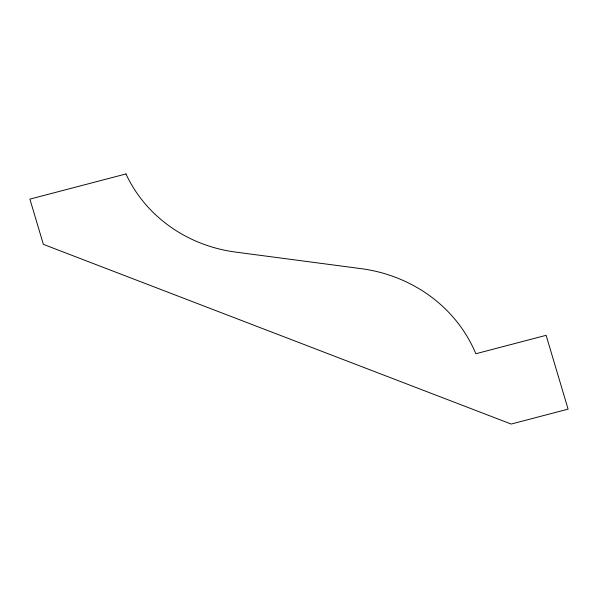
<?xml version="1.0" encoding="UTF-8"?>
<svg xmlns="http://www.w3.org/2000/svg" width="598" height="598" viewBox="0 0 598 598"><rect width="100%" height="100%" fill="white"/><g stroke="black" fill="none" stroke-linecap="round" stroke-linejoin="round"><path stroke-width="0.9" d="M125.976 173.951L29.9 199.119L43.37 244.365L511.178 424.049L568.1 409.137L546.124 335.329L475.821 353.747A144.955 135.417 -1 0 0 361.117 268.651L235.537 252.079A141.218 131.926 -1 0 1 125.976 173.951"/></g></svg>
